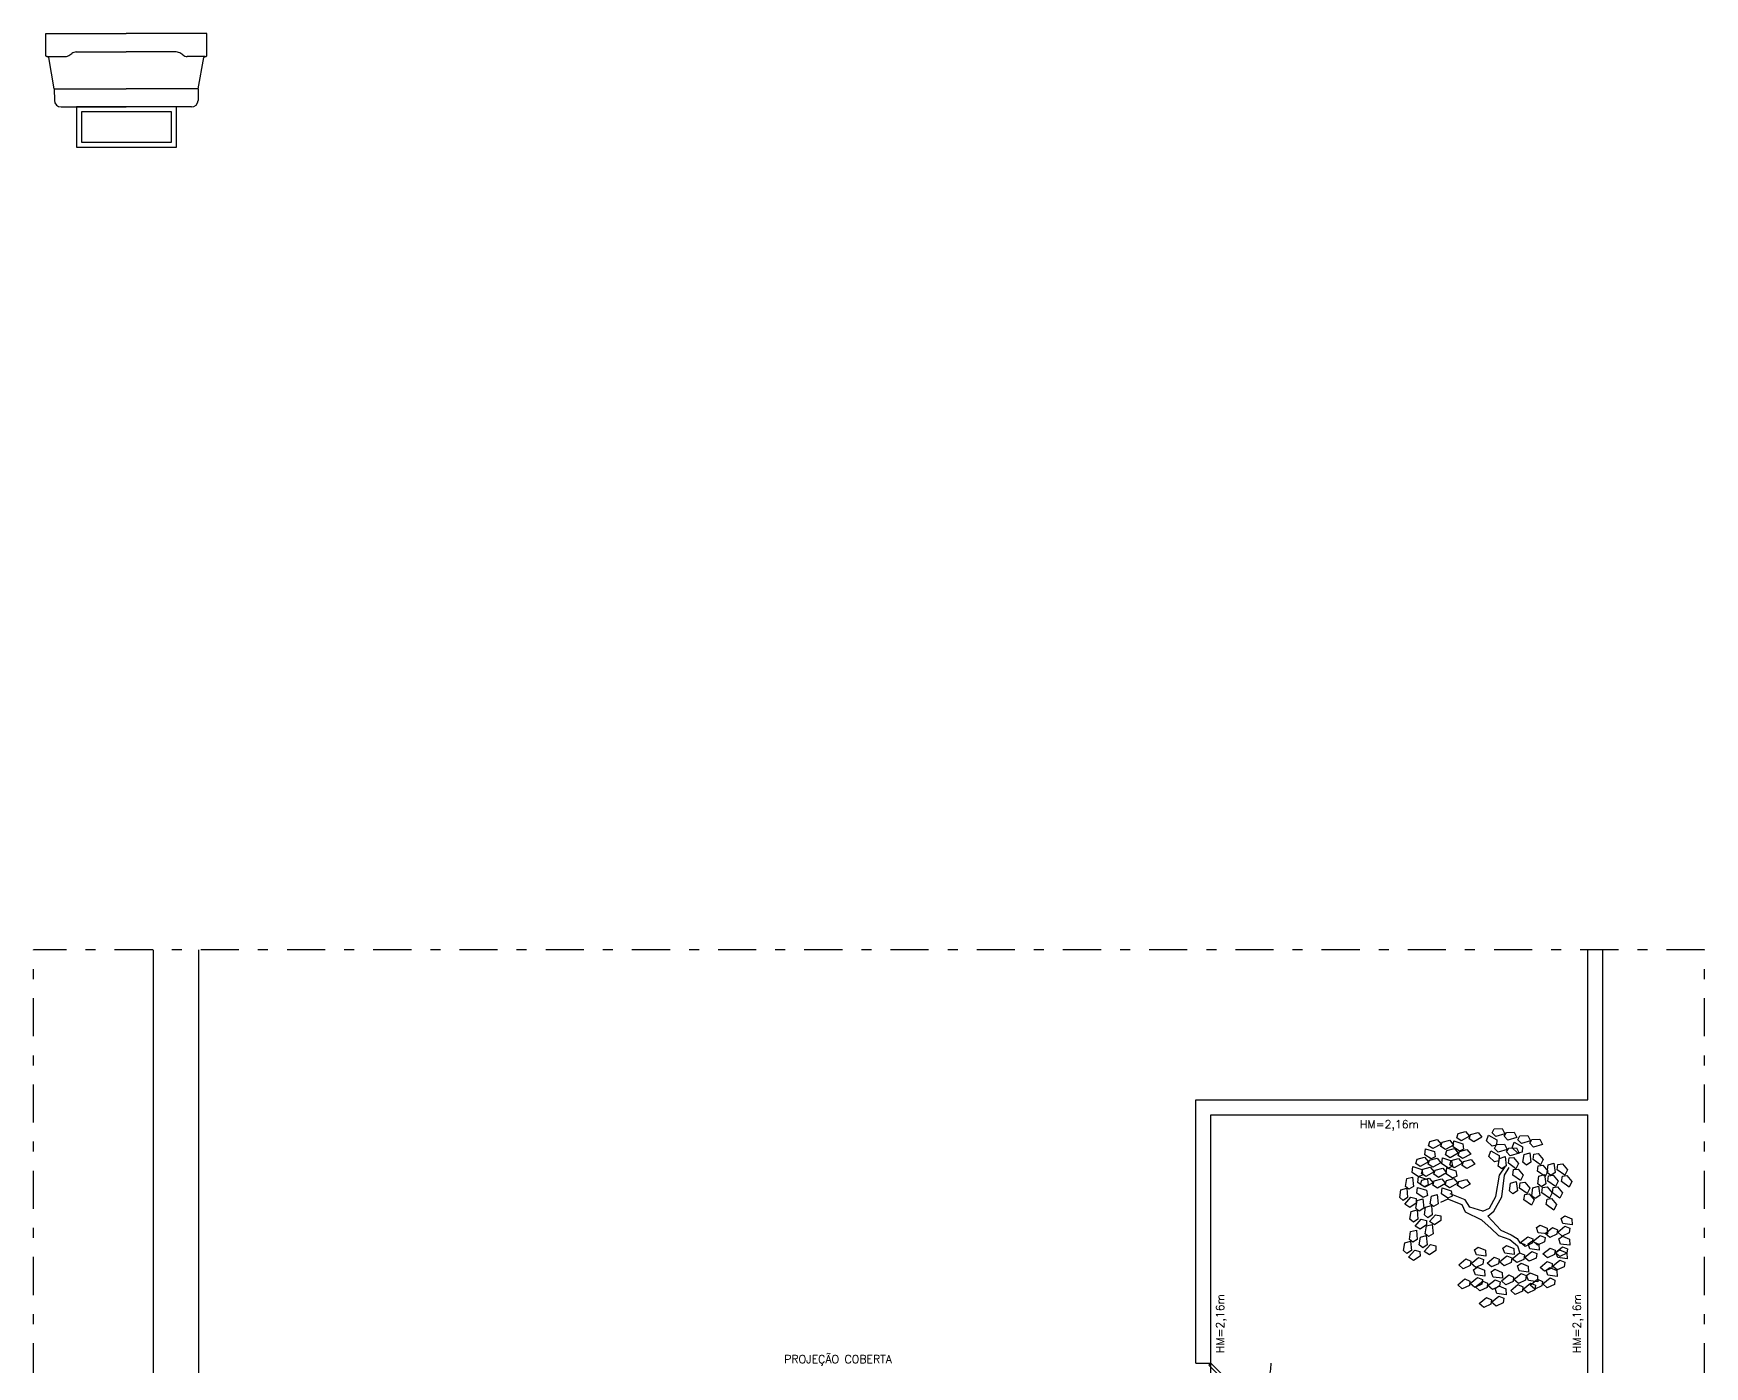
# Model space of a CAD drawing. Header units: millimetres. Extents: x 1974 to 2225, y 1614 to 1800.
# Drawn here: x 2006.59 to 2023.3, y 1642.58 to 1655.91 of the extents above; entities that cross this region are included whole.
import ezdxf
from ezdxf.enums import TextEntityAlignment as Align

# ---------------------------------------------------------------- set-up
doc = ezdxf.new("R2010")
doc.units = ezdxf.units.MM
doc.header["$LTSCALE"] = 0.03
doc.linetypes.add('DASHDOT', pattern=[25.4, 12.7, -6.35, 0, -6.35])
for name, color, linetype in [('Esquadrias', 3, 'Continuous'), ('PL1', 1, 'Continuous'), ('PL250', 250, 'Continuous'), ('PL6', 6, 'Continuous'), ('Texto', 4, 'Continuous'), ('Vegetação', 84, 'Continuous')]:
    doc.layers.add(name, color=color, linetype=linetype)
doc.styles.add('COTA50', font='ROMANS.shx', dxfattribs={"height": 0.08})

# ---------------------------------------------------------------- blocks, each defined once
blk = doc.blocks.new('L', base_point=(1.368, 0.591))
at = {"layer": 'Vegetação', "color": 250}
for p, q in [((1.281, 0.65), (1.312, 0.675)), ((1.312, 0.675), (1.342, 0.621)), ((1.275, 0.567), (1.306, 0.592)), ((1.288, 0.517), (1.275, 0.567)), ((1.294, 0.6), (1.281, 0.65)), ((1.322, 0.591), (1.294, 0.6)), ((1.306, 0.592), (1.336, 0.538)), ((1.342, 0.621), (1.322, 0.591)), ((1.356, 0.548), (1.391, 0.554)), ((1.391, 0.554), (1.404, 0.527)), ((1.317, 0.508), (1.288, 0.517)), ((1.336, 0.538), (1.317, 0.508)), ((1.337, 0.489), (1.356, 0.548)), ((1.376, 0.484), (1.337, 0.489)), ((1.404, 0.527), (1.376, 0.484))]:
    blk.add_line(p, q, dxfattribs=at)
blk = doc.blocks.new('S-ARV19')
at = {"layer": 'Vegetação'}
for p, q in [((0.524, 0.662), (0.559, 0.765)), ((-0.843, 0.249), (-1.009, 0.361)), ((-0.843, 0.352), (-1.001, 0.446)), ((-0.405, 0.296), (-0.843, 0.352)), ((0.27, 0.277), (0.358, 0.483)), ((0.358, 0.483), (0.436, 0.605)), ((0.375, 0.23), (0.454, 0.455)), ((0.436, 0.605), (0.524, 0.662)), ((0.454, 0.455), (0.585, 0.615)), ((0.585, 0.615), (0.734, 0.662)), ((-0.414, 0.173), (-0.843, 0.249)), ((-0.177, 0.051), (-0.414, 0.173)), ((-0.116, 0.136), (-0.405, 0.296)), ((-0.116, -0.09), (-0.177, 0.051)), ((-0.019, 0.014), (-0.116, 0.136)), ((-0.019, 0.014), (0.27, 0.277)), ((0.068, -0.108), (0.235, 0.08)), ((0.235, 0.08), (0.375, 0.23)), ((-0.116, -0.09), (-0.194, -0.352)), ((0.068, -0.108), (-0.098, -0.437)), ((-0.343, -0.446), (-0.466, -0.747)), ((-0.247, -0.503), (-0.361, -0.793)), ((-0.194, -0.352), (-0.343, -0.446)), ((-0.098, -0.437), (-0.247, -0.503)), ((-0.361, -0.793), (-0.291, -0.944))]:
    blk.add_line(p, q, dxfattribs=at)
at = {"layer": 'Vegetação', "color": 250, "xscale": 3.048, "yscale": 3.048, "zscale": 3.048}
for p, rotation in [((-0.764, 1.394), 295.0165150851705), ((0.121, 1.394), 190.1248425347958), ((0.533, 1.347), 190.1248425347958), ((-0.536, 1.206), 295.0165150851705), ((-0.3, 1.084), 295.0165150851705), ((0.804, 1.291), 190.1248425347958), ((1.164, 1.093), 190.1248425347958), ((-1.351, 0.831), 347.8021081598379), ((-0.974, 0.906), 295.0165150851705), ((0.305, 0.896), 190.1248425347958), ((0.629, 0.727), 190.1248425347958), ((1.269, 0.699), 190.1248425347958), ((-0.895, 0.408), 295.0165150851705), ((-0.396, 0.633), 295.0165150851705), ((1.076, 0.511), 190.1248425347958), ((-1.491, 0.314), 347.8021081598379), ((-1.176, 0.361), 347.8021081598379), ((0.717, 0.22), 190.1248425347958), ((1.199, -0.014), 190.1248425347958), ((1.532, 0.061), 190.1248425347958), ((0.752, -0.352), 190.1248425347958), ((1.155, -0.371), 190.1248425347958), ((-0.151, -0.953), 66.16076666471405), ((0.454, -1.056), 66.16076666471405), ((-0.501, -1.451), 66.16076666471405), ((-0.063, -1.244), 66.16076666471405), ((0.568, -1.375), 66.16076666471405)]:
    blk.add_blockref('L', p, dxfattribs=dict(at, rotation=rotation))
for p in [(-1.439, -0.362), (-1.097, -0.587), (-0.895, -0.502), (-0.492, -0.596), (-1.281, -0.934), (-0.922, -1.188), (-0.72, -1.075), (-0.501, -1.094)]:
    blk.add_blockref('L', p, dxfattribs=at)
blk = doc.blocks.new('PORTA60E')
at = {"layer": 'Esquadrias'}
for p, q in [((-0.445, 0.403), (-0.424, 0.424)), ((-0.021, -0.021), (-0.445, 0.403)), ((-0.405, 0.362), (-0.429, 0.338)), ((-0.429, 0.338), (-0.383, 0.292)), ((-0.424, 0.424), (0, 0)), ((-0.398, 0.355), (-0.415, 0.339)), ((-0.415, 0.339), (-0.379, 0.297)), ((-0.384, 0.384), (-0.359, 0.408)), ((-0.377, 0.377), (-0.36, 0.393)), ((-0.36, 0.393), (-0.318, 0.357)), ((-0.359, 0.408), (-0.313, 0.362)), ((-0.313, 0.362), (-0.318, 0.357)), ((-0.383, 0.292), (-0.379, 0.297)), ((0, 0), (-0.021, -0.021))]:
    blk.add_line(p, q, dxfattribs=at)
at = {"layer": 'Esquadrias', "color": 250}
blk.add_arc((0, 0), 0.6, 90, 180, dxfattribs=at)
blk = doc.blocks.new('L495999')
for p, q in [((-0.805, 0.735), (0, 0.735)), ((-0.805, 0.512), (-0.805, 0.735)), ((0.805, 0.735), (0, 0.735)), ((0.805, 0.512), (0.805, 0.735)), ((-0.79, 0.505), (-0.798, 0.505)), ((-0.788, 0.505), (-0.61, 0.505)), ((-0.565, 0.52), (-0.545, 0.535)), ((-0.5, 0.55), (0, 0.55)), ((0.5, 0.55), (0, 0.55)), ((0.565, 0.52), (0.545, 0.535)), ((0.788, 0.505), (0.61, 0.505)), ((0.79, 0.505), (0.798, 0.505)), ((-0.72, 0.183), (-0.775, 0.493)), ((0.72, 0.183), (0.775, 0.493)), ((-0.72, 0.183), (0, 0.183)), ((-0.72, 0.183), (-0.718, 0.066)), ((0.72, 0.183), (0, 0.183)), ((0.72, 0.183), (0.718, 0.066)), ((-0.651, 0), (0, 0)), ((0.651, 0), (0, 0))]:
    blk.add_line(p, q)
for centre, radius, start, end in [((-0.798, 0.512), 0.007, 180, 269), ((-0.79, 0.49), 0.015, 10.1922, 89), ((-0.61, 0.58), 0.075, 270, 306.8699), ((-0.5, 0.475), 0.075, 90, 126.8699), ((0.5, 0.475), 0.075, 53.1301, 90), ((0.61, 0.58), 0.075, 233.1301, 270), ((0.79, 0.49), 0.015, 91, 169.8078), ((0.798, 0.512), 0.007, 271, 0), ((-0.651, 0.067), 0.067, 181, 270), ((0.651, 0.067), 0.067, 270, 359)]:
    blk.add_arc(centre, radius, start, end)

msp = doc.modelspace()

# ---------------------------------------------------------------- linework, layer by layer
at = {"color": 5, "linetype": 'DASHDOT'}
for p, q in [((2006.586, 1619.163), (2006.586, 1646.749)), ((2023.295, 1646.749), (2006.586, 1646.749)), ((2023.295, 1619.163), (2023.295, 1646.749))]:
    msp.add_line(p, q, dxfattribs=at)
at = {"layer": 'PL1'}
for p, q in [((2007.786, 1625.681), (2007.786, 1646.749)), ((2008.239, 1634.073), (2008.239, 1646.749)), ((2022.128, 1645.249), (2022.128, 1646.749)), ((2022.278, 1640.806), (2022.278, 1646.749)), ((2018.208, 1645.249), (2022.128, 1645.249)), ((2018.208, 1642.619), (2018.208, 1645.249)), ((2018.358, 1645.099), (2022.128, 1645.099)), ((2018.358, 1642.619), (2018.358, 1645.099)), ((2022.128, 1640.926), (2022.128, 1645.099)), ((2018.208, 1642.619), (2018.358, 1642.619))]:
    msp.add_line(p, q, dxfattribs=at)
at = {"layer": 'PL250'}
msp.add_line((2018.358, 1642.019), (2018.358, 1642.619), dxfattribs=at)
at = {"layer": 'PL6'}
for points in [[(2007.018, 1655.172), (2007.018, 1654.772), (2008.018, 1654.772), (2008.018, 1655.172)], [(2007.068, 1655.122), (2007.068, 1654.822), (2007.968, 1654.822), (2007.968, 1655.122)]]:
    msp.add_lwpolyline(points, close=True, dxfattribs=at)

# ---------------------------------------------------------------- block references
at = {"layer": 'PL1', "xscale": -1, "rotation": 270}
msp.add_blockref('PORTA60E', (2018.358, 1642.619), dxfattribs=at)
at = {"layer": 'PL6'}
msp.add_blockref('L495999', (2007.514, 1655.172), dxfattribs=at)
at = {"layer": 'Vegetação', "xscale": 0.4952572006480013, "yscale": 0.4952572006480013, "zscale": 0.4952572006480013, "rotation": 270}
msp.add_blockref('S-ARV19', (2021.121, 1644.08), dxfattribs=at)

# ---------------------------------------------------------------- texts
at = {"layer": 'Texto', "style": 'COTA50'}
for s, p in [('HM=2,16m', (2020.144, 1644.966)), ('PROJEÇÃO COBERTA', (2014.631, 1642.619))]:
    msp.add_text(s, height=0.08, dxfattribs=at).set_placement(p, align=Align.CENTER)
for p in [(2018.491, 1643.013), (2022.058, 1643.013)]:
    msp.add_text('HM=2,16m', height=0.08, rotation=90, dxfattribs=at).set_placement(p, align=Align.CENTER)

doc.saveas('drawing.dxf')
